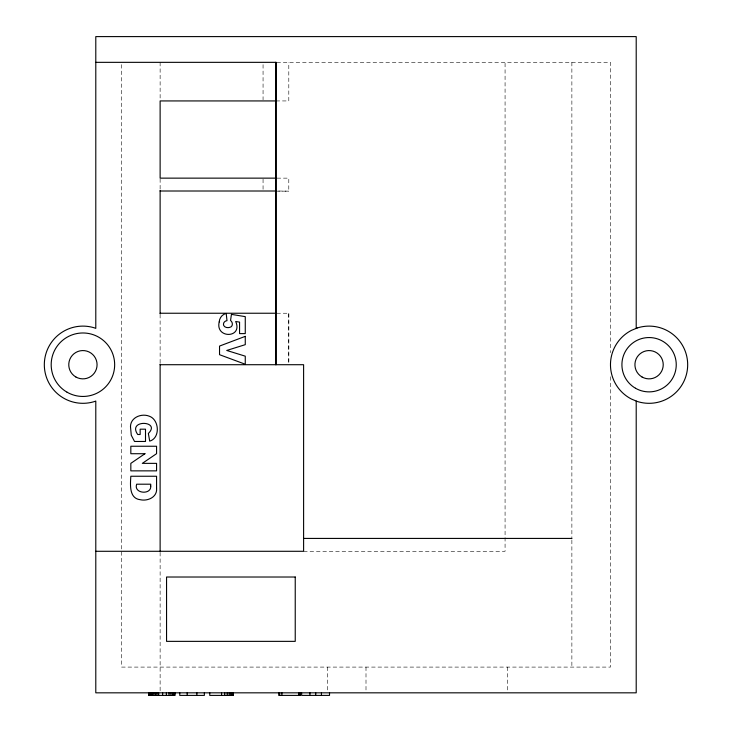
<?xml version="1.0" encoding="UTF-8"?>
<svg xmlns="http://www.w3.org/2000/svg" width="732" height="732" viewBox="0 0 732 732"><rect width="100%" height="100%" fill="white"/><g stroke="black" fill="none" stroke-linecap="round" stroke-linejoin="round"><path stroke-width="0.55" stroke-dasharray="3.66 2.75" d="M288.801 313.241L288.792 363.566L288.801 313.241L277.044 313.241M275.964 191.144L288.792 191.144L275.991 191.006M276.888 62.339L610.479 62.339L610.479 352.705M276.046 100.934L288.801 100.934L288.801 62.339M277.062 178.141L288.792 178.141L288.792 191.144M303.606 551.288L505.071 551.288L505.071 62.339M610.479 376.715L610.479 667.09L121.521 667.09L121.521 64.617M571.875 62.339L571.875 539.054M571.875 540.198L571.875 667.09M507.541 667.09L507.541 691.703M366 667.09L366 691.703M327.396 667.09L327.396 691.703M263.062 64.608L263.062 99.799M263.062 179.212L263.062 189.936M160.125 62.339L160.125 100.028M160.125 178.846L160.125 189.936M160.125 314.385L160.125 363.566M160.125 552.422L160.125 692.829"/><path stroke-width="1.1" d="M275.927 100.934L275.927 62.339L275.927 364.71L275.927 62.339L95.791 62.339M276.486 100.934L160.125 100.934L160.125 178.141L276.486 178.141M160.125 191.006L276.486 191.006M160.125 313.241L276.275 313.241M160.125 364.71L303.606 364.71L303.606 551.288L95.791 551.288M303.606 538.423L571.875 538.423M636.209 328.394L636.209 36.6L95.791 36.6L95.791 328.394L94.849 328A38.604 38.604 0 0 0 44.323 364.71A38.604 38.604 0 0 0 94.849 401.429L95.791 401.035L95.791 692.829L636.209 692.829L636.209 401.035M329.519 692.829L329.519 695.4L301.63 695.4L301.63 692.829M321.449 692.829L321.449 695.4M315.73 692.829L315.73 695.4M309.938 692.829L309.938 695.4M300.12 692.829L300.12 695.4L278.718 695.4L278.718 692.829M299.964 692.829L299.964 695.4M299.809 692.829L299.809 695.4M299.516 692.829L299.516 695.4M298.885 692.829L298.885 695.4M298.766 692.829L298.766 695.4M281.912 692.829L281.912 695.4M279.651 692.829L279.651 695.4M233.435 692.829L233.435 695.4L209.755 695.4L209.755 692.829M233.279 692.829L233.279 695.4M233.206 692.829L233.206 695.4M232.803 692.829L232.803 695.4M231.98 692.829L231.98 695.4M230.772 692.829L230.772 695.4M229.18 692.829L229.18 695.4M227.213 692.829L227.213 695.4M224.724 692.829L224.724 695.4M221.567 692.829L221.567 695.4M204.365 692.829L204.365 695.4L179.761 695.4L179.761 692.829M196.871 692.829L196.871 695.4M187.182 692.829L187.182 695.4M174.985 692.829L174.985 695.4L148.77 695.4L148.77 692.829M174.628 692.829L174.628 695.4M173.758 692.829L173.758 695.4M172.532 692.829L172.532 695.4M170.959 692.829L170.959 695.4M169.019 692.829L169.019 695.4M166.365 692.829L166.365 695.4M162.641 692.829L162.641 695.4M160.125 190.274L160.125 313.753M160.125 364.069L160.125 551.599M158.67 692.829L158.67 695.4M157.023 692.829L157.023 695.4M155.605 692.829L155.605 695.4M154.031 692.829L154.031 695.4M152.649 692.829L152.649 695.4M151.478 692.829L151.478 695.4M150.508 692.829L150.508 695.4M149.749 692.829L149.749 695.4M149.209 692.829L149.209 695.4M148.87 692.829L148.88 695.4M130.488 426.61L131.257 435.229L134.532 441.469L145.503 441.469L145.503 429.181L140.151 429.181L140.151 434.506L137.726 434.506C126.901 419.07 161.543 420.662 148.349 433.454L149.712 441.122C160.4 438.093 159.366 419.784 149.392 416.243C141.679 413.031 130.57 417.295 130.488 426.61M219.216 321.915C215.043 338.815 243.189 338.449 235.695 321.504L239.565 322.117L239.565 333.609L245.266 333.609L245.266 316.636L231.431 314.376L230.553 320.47C232.437 321.906 233.115 324.88 231.33 326.664C229.061 328.137 225.227 328.119 223.727 325.566C222.72 323.279 224.623 320.836 226.993 320.68L226.206 313.442C222.272 314.321 219.435 317.935 219.216 321.915M150.737 486.185C151.341 495.189 133.261 493.688 136.674 484.2L150.737 484.2L150.737 486.185M156.566 488.061C157.627 497.065 147.708 501.512 140.123 499.691C128.859 498.364 130.36 484.209 130.827 476.248L156.566 476.248L156.566 488.061M144.954 453.721L130.827 463.365L130.827 470.859L156.566 470.859L156.566 463.365L142.328 463.365L156.566 453.675L156.566 446.245L130.827 446.245L130.827 453.721L144.954 453.721M637.151 328L631.551 330.315A38.604 38.604 0 0 0 631.551 399.105L637.151 401.429A38.604 38.604 0 0 0 687.677 364.71A38.604 38.604 0 0 0 637.151 328M245.266 336.354L219.536 346.071L219.536 354.691L245.266 364.243L245.266 356.173L226.746 350.454L245.266 344.662L245.266 336.354M295.234 577.017L166.557 577.017L166.557 641.36L295.234 641.36L295.234 577.017M67.051 392.196A31.732 31.732 0 0 0 114.659 364.71A31.732 31.732 0 0 0 67.051 337.232A31.732 31.732 0 0 0 67.051 392.196M75.844 376.971A14.155 14.155 0 0 0 97.072 364.71A14.155 14.155 0 0 0 75.844 352.458A14.155 14.155 0 0 0 75.844 376.971M642.001 376.971A14.155 14.155 0 0 0 663.229 364.71A14.155 14.155 0 0 0 642.001 352.458A14.155 14.155 0 0 0 642.001 376.971M635.495 388.244A27.175 27.175 0 0 0 676.249 364.71A27.175 27.175 0 0 0 635.495 341.185A27.175 27.175 0 0 0 635.495 388.244"/></g></svg>
